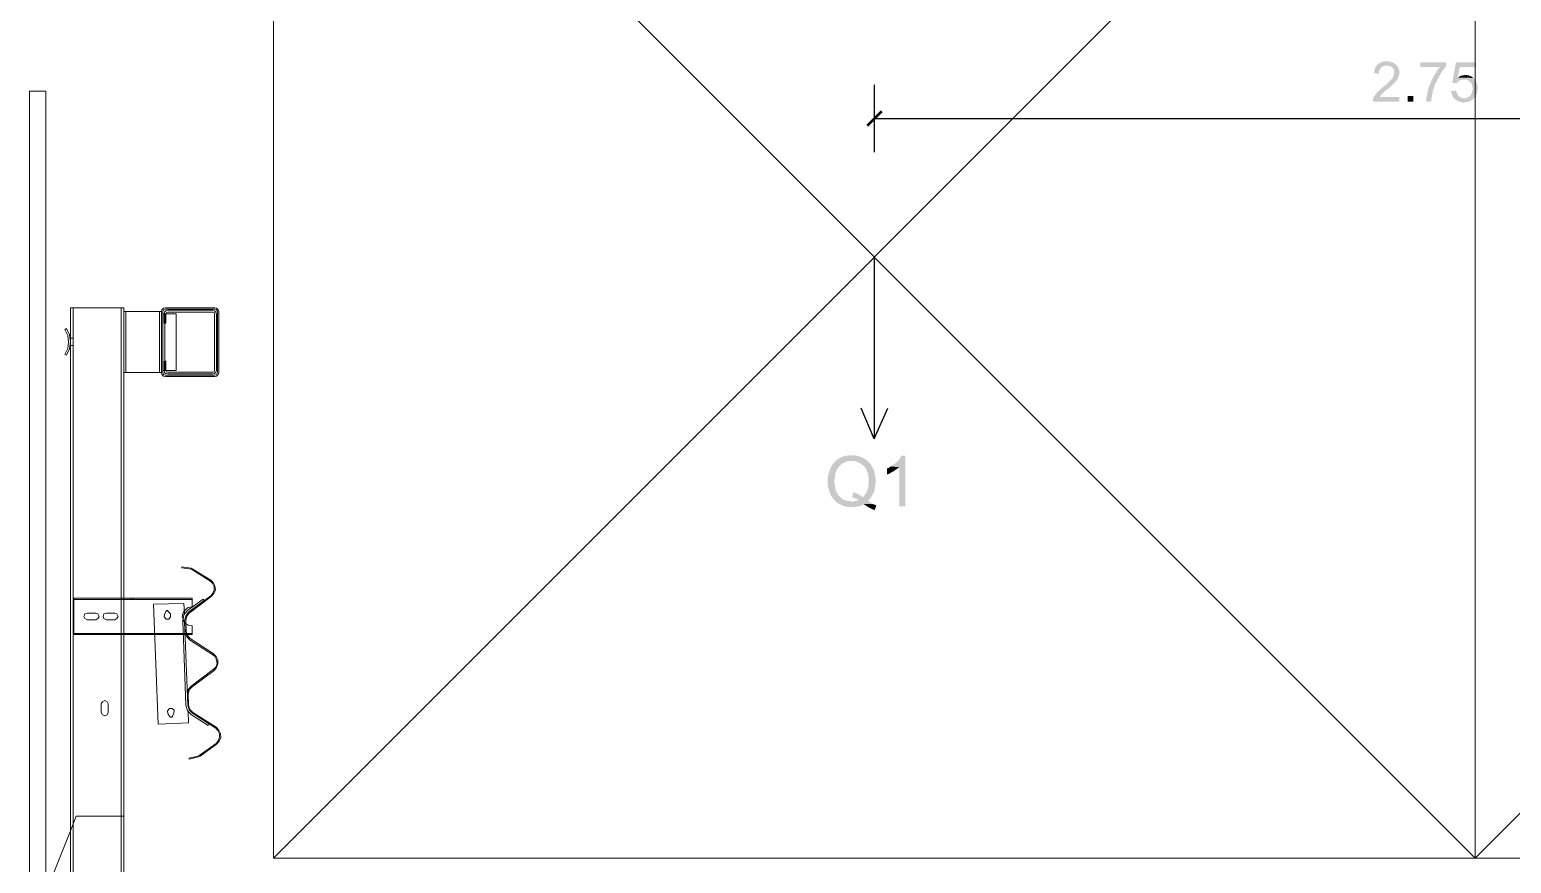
# Model space of a CAD drawing. Header units: millimetres. Extents: x 0.3 to 47.5, y 0.1 to 28.
# Drawn here: x 26.388 to 29.3, y 10.145 to 11.783 of the extents above; entities that cross this region are included whole.
import ezdxf

# ---------------------------------------------------------------- set-up
doc = ezdxf.new("R2010")
doc.units = ezdxf.units.MM
doc.layers.add('PDF _Geometria', color=7, linetype='Continuous')
doc.layers.add('PDF _Riempimenti solidi', color=7, linetype='Continuous')

msp = doc.modelspace()

# ---------------------------------------------------------------- hatches: boundary and pattern name
at = {"layer": 'PDF _Riempimenti solidi', "transparency": 33554559}
for points in [[(29.0742, 11.7124), (29.055, 11.7124), (29.0583, 11.7124), (29.06, 11.7116), (29.0617, 11.7107), (29.0642, 11.7099), (29.065, 11.7091), (29.0658, 11.7082), (29.0667, 11.7066), (29.0683, 11.7049), (29.0692, 11.7032), (29.0692, 11.6957), (29.0683, 11.6932), (29.0675, 11.6916), (29.0667, 11.6891), (29.065, 11.6874), (29.0642, 11.6866), (29.0633, 11.6849), (29.0617, 11.6841), (29.0608, 11.6824), (29.0592, 11.6807), (29.0575, 11.6791), (29.0542, 11.6757), (29.0517, 11.6741), (29.05, 11.6724), (29.0475, 11.6707), (29.0442, 11.6674), (29.0408, 11.6641), (29.0392, 11.6632), (29.0375, 11.6616), (29.0358, 11.6599), (29.035, 11.6591), (29.0342, 11.6574), (29.0325, 11.6557), (29.0317, 11.6541), (29.03, 11.6524), (29.0292, 11.6499), (29.0283, 11.6482), (29.0275, 11.6457), (29.0275, 11.6416), (29.0792, 11.6416), (29.0792, 11.6507), (29.0408, 11.6507), (29.0425, 11.6524), (29.0433, 11.6541), (29.045, 11.6557), (29.0458, 11.6566), (29.0467, 11.6574), (29.0483, 11.6591), (29.05, 11.6607), (29.0517, 11.6624), (29.0533, 11.6641), (29.0558, 11.6657), (29.0567, 11.6666), (29.0592, 11.6682), (29.0608, 11.6699), (29.0625, 11.6716), (29.0642, 11.6732), (29.0658, 11.6749), (29.0675, 11.6766), (29.0692, 11.6774), (29.07, 11.6791), (29.0708, 11.6799), (29.0717, 11.6807), (29.0733, 11.6824), (29.0742, 11.6841), (29.0758, 11.6857), (29.0775, 11.6891), (29.0775, 11.6899), (29.0783, 11.6924), (29.0792, 11.6941), (29.0792, 11.7032), (29.0783, 11.7057), (29.0758, 11.7107)], [(29.055, 11.7207), (29.05, 11.7207), (29.0483, 11.7199), (29.0458, 11.7199), (29.0442, 11.7191), (29.0417, 11.7182), (29.04, 11.7174), (29.0383, 11.7157), (29.0367, 11.7149), (29.0358, 11.7132), (29.0342, 11.7124), (29.0333, 11.7107), (29.0325, 11.7091), (29.0317, 11.7066), (29.0308, 11.7049), (29.03, 11.7024), (29.03, 11.6999), (29.0292, 11.6982), (29.0392, 11.6966), (29.0392, 11.6991), (29.04, 11.7016), (29.04, 11.7032), (29.0408, 11.7049), (29.0425, 11.7066), (29.0433, 11.7082), (29.0442, 11.7091), (29.0467, 11.7107), (29.0483, 11.7116), (29.05, 11.7124), (29.0742, 11.7124), (29.0725, 11.7141), (29.0708, 11.7157), (29.0692, 11.7166), (29.0675, 11.7182), (29.0658, 11.7191), (29.0642, 11.7191), (29.0617, 11.7199), (29.06, 11.7207), (29.0575, 11.7207)], [(29.1717, 11.7191), (29.1208, 11.7191), (29.1208, 11.7099), (29.16, 11.7099), (29.1592, 11.7099), (29.1583, 11.7082), (29.155, 11.7049), (29.1542, 11.7032), (29.1525, 11.7016), (29.1517, 11.6991), (29.1508, 11.6974), (29.1492, 11.6957), (29.1483, 11.6932), (29.1467, 11.6916), (29.1458, 11.6891), (29.145, 11.6882), (29.1442, 11.6866), (29.1433, 11.6849), (29.1425, 11.6824), (29.1417, 11.6807), (29.1408, 11.6782), (29.14, 11.6766), (29.1392, 11.6741), (29.1383, 11.6724), (29.1375, 11.6699), (29.1367, 11.6682), (29.1367, 11.6657), (29.1358, 11.6641), (29.1358, 11.6632), (29.135, 11.6607), (29.1342, 11.6582), (29.1342, 11.6557), (29.1333, 11.6532), (29.1333, 11.6516), (29.1325, 11.6491), (29.1325, 11.6432), (29.1317, 11.6416), (29.1417, 11.6416), (29.1425, 11.6441), (29.1425, 11.6482), (29.1433, 11.6507), (29.1433, 11.6549), (29.1442, 11.6574), (29.145, 11.6591), (29.145, 11.6616), (29.1458, 11.6632), (29.1458, 11.6641), (29.1467, 11.6666), (29.1475, 11.6682), (29.1483, 11.6707), (29.1483, 11.6724), (29.1492, 11.6749), (29.1508, 11.6782), (29.1525, 11.6807), (29.1533, 11.6824), (29.1542, 11.6849), (29.155, 11.6866), (29.1558, 11.6882), (29.1575, 11.6907), (29.1583, 11.6924), (29.1592, 11.6941), (29.1608, 11.6966), (29.1617, 11.6982), (29.1633, 11.7007), (29.1642, 11.7024), (29.1658, 11.7041), (29.1667, 11.7057), (29.1683, 11.7074), (29.1692, 11.7091), (29.1708, 11.7107), (29.1717, 11.7116)], [(29.23, 11.7191), (29.1908, 11.7191), (29.1833, 11.6791), (29.1917, 11.6774), (29.1933, 11.6791), (29.1942, 11.6807), (29.1958, 11.6816), (29.1983, 11.6832), (29.2, 11.6841), (29.2017, 11.6849), (29.2067, 11.6849), (29.2267, 11.6866), (29.225, 11.6882), (29.1942, 11.6891), (29.1983, 11.7099), (29.23, 11.7099)], [(29.2092, 11.6941), (29.2083, 11.6941), (29.2058, 11.6932), (29.2042, 11.6932), (29.2017, 11.6924), (29.2, 11.6924), (29.1983, 11.6916), (29.1958, 11.6899), (29.1942, 11.6891), (29.225, 11.6882), (29.2233, 11.6891), (29.2217, 11.6907), (29.2192, 11.6916), (29.2175, 11.6924), (29.2158, 11.6932), (29.2133, 11.6932), (29.2108, 11.6941)], [(29.2267, 11.6866), (29.2067, 11.6849), (29.2117, 11.6849), (29.2133, 11.6841), (29.215, 11.6832), (29.2167, 11.6816), (29.2183, 11.6807), (29.2192, 11.6799), (29.2208, 11.6782), (29.2217, 11.6757), (29.2225, 11.6741), (29.2225, 11.6724), (29.2233, 11.6699), (29.2233, 11.6649), (29.2225, 11.6624), (29.2225, 11.6607), (29.2217, 11.6582), (29.2208, 11.6566), (29.22, 11.6549), (29.2183, 11.6532), (29.2167, 11.6516), (29.215, 11.6507), (29.2125, 11.6491), (29.2108, 11.6491), (29.2083, 11.6482), (29.2067, 11.6482), (29.2258, 11.6482), (29.2275, 11.6499), (29.2283, 11.6516), (29.23, 11.6541), (29.2317, 11.6574), (29.2325, 11.6599), (29.2325, 11.6616), (29.2333, 11.6641), (29.2333, 11.6741), (29.2325, 11.6757), (29.2317, 11.6782), (29.2292, 11.6832), (29.2275, 11.6849)], [(29.1917, 11.6632), (29.1808, 11.6624), (29.1817, 11.6607), (29.1817, 11.6591), (29.1825, 11.6566), (29.1833, 11.6549), (29.1842, 11.6524), (29.185, 11.6507), (29.1858, 11.6491), (29.1875, 11.6474), (29.1892, 11.6466), (29.19, 11.6449), (29.1933, 11.6432), (29.1958, 11.6424), (29.1975, 11.6416), (29.2, 11.6407), (29.2017, 11.6407), (29.2042, 11.6399), (29.2067, 11.6399), (29.2092, 11.6407), (29.2133, 11.6407), (29.2158, 11.6416), (29.2175, 11.6424), (29.2208, 11.6441), (29.2225, 11.6449), (29.2242, 11.6466), (29.2258, 11.6482), (29.2042, 11.6482), (29.2025, 11.6491), (29.2, 11.6499), (29.1983, 11.6507), (29.1967, 11.6516), (29.1958, 11.6532), (29.1942, 11.6549), (29.1933, 11.6566), (29.1925, 11.6582), (29.1917, 11.6607)], [(27.9733, 10.9374), (27.9717, 10.9357), (27.97, 10.9332), (27.9675, 10.9316), (27.9658, 10.9291), (27.965, 10.9274), (27.9633, 10.9249), (27.9617, 10.9224), (27.9608, 10.9199), (27.9583, 10.9124), (27.9575, 10.9099), (27.9567, 10.9066), (27.9567, 10.9041), (27.9558, 10.9016), (27.9558, 10.8899), (27.9567, 10.8874), (27.9567, 10.8849), (27.9575, 10.8816), (27.9583, 10.8791), (27.9608, 10.8716), (27.9617, 10.8691), (27.9633, 10.8666), (27.965, 10.8641), (27.9667, 10.8616), (27.9683, 10.8599), (27.97, 10.8582), (27.9717, 10.8557), (27.9742, 10.8541), (27.9758, 10.8524), (27.9783, 10.8516), (27.9792, 10.8507), (27.9817, 10.8499), (27.9842, 10.8482), (27.9867, 10.8474), (27.9892, 10.8466), (27.9917, 10.8457), (27.9942, 10.8457), (27.9975, 10.8449), (28.0092, 10.8449), (28.0117, 10.8457), (28.0142, 10.8466), (28.0167, 10.8466), (28.02, 10.8474), (28.0225, 10.8482), (28.0242, 10.8499), (28.0267, 10.8507), (28.045, 10.8507), (28.0425, 10.8524), (28.04, 10.8541), (28.0375, 10.8557), (28.0025, 10.8557), (28, 10.8566), (27.9975, 10.8566), (27.9942, 10.8574), (27.9917, 10.8574), (27.9892, 10.8591), (27.9875, 10.8599), (27.985, 10.8607), (27.9825, 10.8624), (27.9808, 10.8641), (27.9792, 10.8666), (27.9775, 10.8674), (27.9758, 10.8699), (27.975, 10.8716), (27.9733, 10.8741), (27.9725, 10.8757), (27.9708, 10.8807), (27.9708, 10.8841), (27.97, 10.8866), (27.97, 10.8899), (27.9692, 10.8924), (27.9692, 10.8991), (27.97, 10.9016), (27.97, 10.9074), (27.9708, 10.9107), (27.9725, 10.9157), (27.9733, 10.9174), (27.975, 10.9199), (27.9758, 10.9216), (27.9775, 10.9241), (27.9808, 10.9274), (27.9833, 10.9291), (27.985, 10.9307), (27.9875, 10.9316), (27.99, 10.9332), (27.9925, 10.9341), (27.995, 10.9349), (27.9975, 10.9349), (28, 10.9357), (28.0033, 10.9357)], [(28.0033, 10.9466), (27.9967, 10.9466), (27.9933, 10.9457), (27.9908, 10.9457), (27.9883, 10.9449), (27.9858, 10.9441), (27.9833, 10.9432), (27.9808, 10.9416), (27.9783, 10.9407), (27.9783, 10.9399), (27.9758, 10.9391), (27.9733, 10.9374), (28.0033, 10.9357), (28.005, 10.9357), (28.0083, 10.9349), (28.0108, 10.9349), (28.0133, 10.9341), (28.0158, 10.9332), (28.0183, 10.9316), (28.0208, 10.9307), (28.0225, 10.9291), (28.025, 10.9274), (28.0267, 10.9257), (28.0283, 10.9241), (28.03, 10.9216), (28.0317, 10.9191), (28.0325, 10.9166), (28.0333, 10.9149), (28.0342, 10.9124), (28.035, 10.9099), (28.0358, 10.9074), (28.0358, 10.9049), (28.0367, 10.9016), (28.0367, 10.8899), (28.0358, 10.8866), (28.0358, 10.8841), (28.035, 10.8816), (28.0342, 10.8791), (28.0333, 10.8766), (28.0325, 10.8741), (28.0308, 10.8716), (28.03, 10.8699), (28.0283, 10.8682), (28.0267, 10.8657), (28.025, 10.8641), (28.0417, 10.8641), (28.0425, 10.8666), (28.0442, 10.8691), (28.045, 10.8716), (28.0467, 10.8741), (28.0475, 10.8766), (28.0483, 10.8791), (28.0483, 10.8816), (28.0492, 10.8841), (28.0492, 10.8874), (28.05, 10.8899), (28.05, 10.9016), (28.0492, 10.9041), (28.0492, 10.9074), (28.0483, 10.9099), (28.0483, 10.9124), (28.0475, 10.9149), (28.0467, 10.9174), (28.0458, 10.9199), (28.0442, 10.9224), (28.0425, 10.9249), (28.0417, 10.9274), (28.04, 10.9299), (28.0383, 10.9316), (28.0358, 10.9341), (28.0342, 10.9357), (28.0325, 10.9374), (28.03, 10.9391), (28.0275, 10.9399), (28.0267, 10.9407), (28.0242, 10.9424), (28.0217, 10.9432), (28.0192, 10.9441), (28.0167, 10.9449), (28.0142, 10.9457), (28.0117, 10.9457), (28.0083, 10.9466), (28.0058, 10.9466)], [(28.08, 10.9249), (28.0775, 10.9232), (28.075, 10.9216), (28.0725, 10.9207), (28.0725, 10.9091), (28.075, 10.9099), (28.0775, 10.9107), (28.0825, 10.9141), (28.085, 10.9149), (28.0858, 10.9157), (28.0908, 10.9191), (28.0925, 10.9207), (28.095, 10.9216), (28.0967, 10.9232)], [(28.1083, 10.9457), (28.1008, 10.9457), (28.1008, 10.9449), (28.0992, 10.9432), (28.0983, 10.9407), (28.0967, 10.9391), (28.095, 10.9366), (28.0925, 10.9341), (28.09, 10.9324), (28.0883, 10.9307), (28.0867, 10.9291), (28.0842, 10.9274), (28.0825, 10.9266), (28.08, 10.9249), (28.0967, 10.9232), (28.0967, 10.8466), (28.1083, 10.8466)], [(28.0067, 10.8741), (28.0033, 10.8641), (28.0042, 10.8641), (28.0067, 10.8632), (28.0092, 10.8624), (28.0117, 10.8616), (28.0142, 10.8599), (28.0167, 10.8591), (28.0142, 10.8574), (28.0117, 10.8574), (28.0083, 10.8566), (28.0058, 10.8557), (28.0033, 10.8557), (28.0375, 10.8557), (28.035, 10.8574), (28.0358, 10.8582), (28.0383, 10.8599), (28.04, 10.8624), (28.0417, 10.8641), (28.025, 10.8641), (28.0242, 10.8657), (28.0217, 10.8666), (28.0192, 10.8682), (28.0175, 10.8699), (28.015, 10.8707), (28.0125, 10.8716), (28.0092, 10.8732)], [(28.045, 10.8507), (28.0267, 10.8507), (28.0292, 10.8491), (28.0342, 10.8457), (28.0358, 10.8449), (28.0383, 10.8432), (28.0408, 10.8424), (28.0433, 10.8407), (28.0458, 10.8399), (28.0483, 10.8391), (28.0517, 10.8482), (28.05, 10.8491), (28.0475, 10.8499)]]:
    msp.add_hatch(color=256, dxfattribs=at).paths.add_polyline_path(points)

# ---------------------------------------------------------------- linework, layer by layer
at = {"layer": 'PDF _Geometria', "lineweight": 9}
for points in [[(26.8667, 10.1549), (26.8667, 12.5174), (29.2283, 12.5174), (29.2283, 10.1549)], [(26.4192, 10.0874), (26.4192, 11.6624), (26.3875, 11.6624), (26.3875, 10.0874)], [(26.7517, 11.2341), (26.755, 11.2324), (26.7567, 11.2291), (26.7567, 11.1091), (26.755, 11.1057), (26.7517, 11.1041), (26.6542, 11.1041), (26.6508, 11.1057), (26.6492, 11.1091), (26.6492, 11.2291), (26.6508, 11.2324), (26.6542, 11.2341)], [(26.6517, 11.1316), (26.6517, 11.1132), (26.6525, 11.1091), (26.655, 11.1074), (26.6592, 11.1066), (26.7475, 11.1066), (26.7508, 11.1074), (26.7533, 11.1099), (26.755, 11.1132), (26.755, 11.2241), (26.7533, 11.2282), (26.7508, 11.2307), (26.7475, 11.2316), (26.6592, 11.2316), (26.655, 11.2307), (26.6525, 11.2282), (26.6517, 11.2249), (26.6517, 11.2241), (26.6517, 11.2066), (26.655, 11.2066), (26.655, 11.2241), (26.655, 11.2249), (26.6567, 11.2274), (26.6592, 11.2282), (26.7475, 11.2282), (26.75, 11.2274), (26.7508, 11.2241), (26.7508, 11.1132), (26.75, 11.1107), (26.7475, 11.1099), (26.6592, 11.1099), (26.6567, 11.1107), (26.655, 11.1132), (26.655, 11.1316)], [(26.46, 11.1957), (26.4567, 11.1941), (26.4625, 11.1824), (26.4642, 11.1699), (26.4625, 11.1566), (26.4567, 11.1449), (26.46, 11.1432), (26.4658, 11.1557), (26.4675, 11.1699), (26.4658, 11.1832)], [(26.7067, 10.4916), (26.75, 10.5241), (26.755, 10.5299), (26.7575, 10.5374), (26.7575, 10.5449), (26.7542, 10.5516), (26.7483, 10.5574), (26.7033, 10.5866), (26.6975, 10.5924), (26.695, 10.6007), (26.6942, 10.6216), (26.6958, 10.6299), (26.7008, 10.6366), (26.7442, 10.6691), (26.7492, 10.6749), (26.7525, 10.6824), (26.7517, 10.6899), (26.7483, 10.6966), (26.7433, 10.7016), (26.7083, 10.7232), (26.705, 10.7249), (26.6867, 10.7274), (26.6867, 10.7257), (26.705, 10.7232), (26.7075, 10.7216), (26.7417, 10.6999), (26.7467, 10.6957), (26.75, 10.6891), (26.75, 10.6824), (26.7475, 10.6757), (26.7433, 10.6707), (26.7, 10.6382), (26.6942, 10.6307), (26.6917, 10.6216), (26.6925, 10.6007), (26.6958, 10.5916), (26.7017, 10.5841), (26.7475, 10.5549), (26.7525, 10.5507), (26.755, 10.5441), (26.7558, 10.5374), (26.7533, 10.5307), (26.7483, 10.5257), (26.705, 10.4932), (26.6992, 10.4866), (26.6975, 10.4766), (26.6983, 10.4557), (26.7008, 10.4466), (26.7075, 10.4399), (26.7533, 10.4107), (26.7575, 10.4057), (26.7608, 10.3991), (26.7608, 10.3924), (26.7583, 10.3857), (26.7542, 10.3807), (26.7208, 10.3566), (26.7183, 10.3557), (26.7008, 10.3516), (26.7008, 10.3499), (26.7192, 10.3541), (26.7225, 10.3557), (26.755, 10.3791), (26.76, 10.3849), (26.7633, 10.3924), (26.7625, 10.3999), (26.7592, 10.4066), (26.7542, 10.4124), (26.7083, 10.4416), (26.7025, 10.4474), (26.7, 10.4557), (26.6992, 10.4774), (26.7008, 10.4857)], [(26.7067, 10.6116), (26.6992, 10.6132), (26.6933, 10.6166), (26.6892, 10.6232), (26.6875, 10.6299), (26.6892, 10.6374), (26.6933, 10.6432), (26.6992, 10.6474), (26.7067, 10.6491), (26.7067, 10.6657), (26.4742, 10.6657), (26.4742, 10.5949), (26.7067, 10.5949)], [(26.6917, 10.6216), (26.6942, 10.6307), (26.7, 10.6382), (26.7308, 10.6616), (26.7283, 10.6641), (26.6975, 10.6416), (26.6908, 10.6332), (26.6883, 10.6216), (26.6942, 10.4557), (26.6975, 10.4449), (26.7058, 10.4366), (26.7383, 10.4157), (26.74, 10.4191), (26.7075, 10.4399), (26.7008, 10.4466), (26.6983, 10.4557)], [(26.5008, 10.6232), (26.5175, 10.6232), (26.5217, 10.6257), (26.5242, 10.6299), (26.5217, 10.6349), (26.5175, 10.6366), (26.5008, 10.6366), (26.4958, 10.6349), (26.4942, 10.6299), (26.4958, 10.6257)], [(26.5383, 10.6232), (26.555, 10.6232), (26.5592, 10.6257), (26.5617, 10.6299), (26.5592, 10.6349), (26.555, 10.6366), (26.5383, 10.6366), (26.5333, 10.6349), (26.5317, 10.6299), (26.5333, 10.6257)], [(26.66, 10.6399), (26.6583, 10.6416), (26.6567, 10.6416), (26.655, 10.6399), (26.6525, 10.6341), (26.6517, 10.6291), (26.6558, 10.6249), (26.6608, 10.6249), (26.6642, 10.6291), (26.6642, 10.6349)], [(26.5417, 10.4416), (26.5417, 10.4582), (26.54, 10.4624), (26.535, 10.4649), (26.5308, 10.4624), (26.5283, 10.4582), (26.5283, 10.4416), (26.5308, 10.4366), (26.535, 10.4349), (26.54, 10.4366)], [(26.6683, 10.4341), (26.6708, 10.4399), (26.6717, 10.4457), (26.6675, 10.4491), (26.6625, 10.4491), (26.6583, 10.4449), (26.6592, 10.4391), (26.6625, 10.4341), (26.6642, 10.4324), (26.6667, 10.4324)]]:
    msp.add_lwpolyline(points, close=True, dxfattribs=at)
for points in [[(26.8667, 10.1549), (29.2283, 12.5174), (31.5908, 10.1549)], [(31.5908, 12.5174), (29.2283, 10.1549), (26.8667, 12.5174)], [(29.2283, 12.5174), (31.5908, 12.5174), (31.5908, 10.1549), (29.2283, 10.1549)], [(26.4675, 10.0874), (26.4675, 11.2366), (26.5725, 11.2366), (26.5725, 10.0874)], [(26.4733, 10.0874), (26.4733, 11.2366)], [(26.5675, 10.0874), (26.5675, 11.2366)], [(26.6467, 11.1091), (26.6475, 11.1057), (26.6508, 11.1024), (26.6542, 11.1016), (26.7517, 11.1016), (26.755, 11.1024), (26.7583, 11.1057), (26.7592, 11.1091), (26.7592, 11.2291), (26.7583, 11.2324), (26.755, 11.2357), (26.7517, 11.2366), (26.6542, 11.2366), (26.6508, 11.2357), (26.6475, 11.2324), (26.6467, 11.2291), (26.6467, 11.1091), (26.5717, 11.1091)], [(26.6467, 11.2291), (26.5725, 11.2291)], [(26.5767, 11.1091), (26.5767, 11.2291)], [(26.6425, 11.2291), (26.6425, 11.1091)], [(26.6492, 11.2249), (26.6758, 11.2249), (26.6758, 11.1132), (26.6492, 11.1132)], [(26.6533, 11.2249), (26.6533, 11.1132)], [(26.4733, 11.1766), (26.4675, 11.1766)], [(26.4733, 11.1624), (26.4675, 11.1624)], [(26.7067, 10.6632), (26.4742, 10.6632)], [(26.5867, 10.6657), (26.5867, 10.6632)], [(26.5908, 10.6657), (26.5908, 10.6632)], [(26.6992, 10.4432), (26.7, 10.4207), (26.64, 10.4182), (26.6308, 10.6541), (26.6908, 10.6557), (26.6917, 10.6349)], [(26.6933, 10.6041), (26.6933, 10.5874)], [(26.7067, 10.5966), (26.4742, 10.5966)], [(26.5867, 10.5966), (26.5867, 10.5949)], [(26.5908, 10.5966), (26.5908, 10.5949)], [(26.5725, 10.2374), (26.4792, 10.2374), (26.4675, 10.2091), (26.4192, 10.0874)]]:
    msp.add_lwpolyline(points, dxfattribs=at)
at = {"layer": 'PDF _Geometria', "lineweight": 25}
for points in [[(28.0475, 11.6749), (28.0475, 11.5424)], [(28.0475, 11.6082), (30.1467, 11.6082), (30.2133, 11.6082), (30.2792, 11.6082), (30.41, 11.6082)], [(28.0475, 11.3357), (28.0475, 10.9791), (28.0217, 11.0391)], [(28.0475, 10.9791), (28.0742, 11.0391)]]:
    msp.add_lwpolyline(points, dxfattribs=at)
at = {"layer": 'PDF _Geometria', "lineweight": 50}
msp.add_lwpolyline([(28.0617, 11.6224), (28.0333, 11.5941)], dxfattribs=at)
at = {"layer": 'PDF _Riempimenti solidi', "lineweight": 25, "transparency": 33554559}
msp.add_solid([(29.1067, 11.6416), (29.1067, 11.6524), (29.0958, 11.6416), (29.0958, 11.6524)], dxfattribs=at)

doc.saveas('drawing.dxf')
